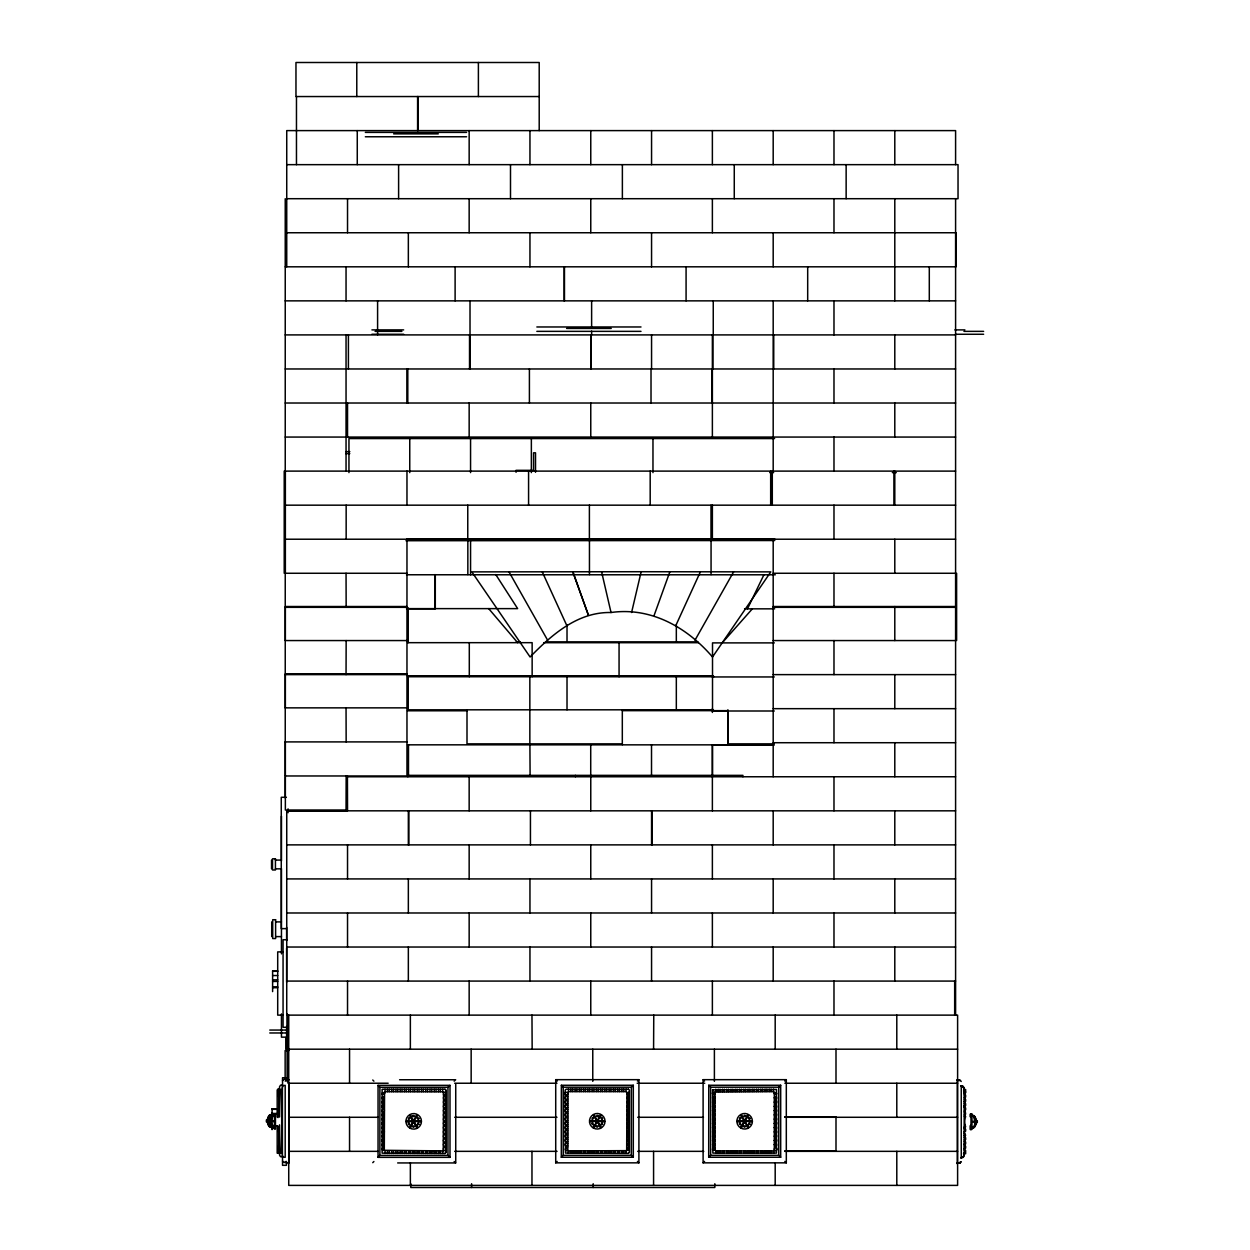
<?xml version="1.0" encoding="UTF-8"?>
<svg xmlns="http://www.w3.org/2000/svg" width="1250" height="1250" viewBox="0 0 1250 1250"><rect width="100%" height="100%" fill="white"/><g stroke="black" fill="none" stroke-linecap="round" stroke-linejoin="round"><path stroke-width="1.5" d="M567.609 1094.641L568.594 1091.594L625.984 1091.594L626.953 1092.562L626.672 1150.641L568.578 1150.938C561.641 1150.922 567.859 1144.906 567.609 1149.953L567.641 1092.312L565.172 1092.375L565.172 1094.766L567.609 1094.641L567.609 1147.703M567.609 1116.047C564.625 1118.328 563.922 1111.609 567.609 1113.703M567.609 1137.328C564.625 1139.609 563.922 1132.891 567.609 1134.984M567.609 1099.062C564.25 1101.312 564.203 1094.422 567.609 1096.672M567.609 1103.328C564.094 1105.531 564.359 1098.375 567.609 1101.047M567.609 1107.578C564.281 1109.812 564.172 1102.953 567.609 1105.141M567.609 1124.609C564.094 1126.812 564.359 1119.656 567.609 1122.328M567.609 1120.344C564.25 1122.594 564.203 1115.703 567.609 1117.953M567.609 1128.859C564.281 1131.094 564.172 1124.234 567.609 1126.422M567.609 1145.891C564.281 1148.125 564.172 1141.266 567.609 1143.453M567.609 1141.625C564.25 1143.875 564.203 1136.984 567.609 1139.234M445.953 1152.469L445.953 1090.203M445.969 1103.359C443.109 1105.75 442.172 1098.828 445.969 1101.016M445.969 1124.641C443.109 1127.031 442.172 1120.109 445.969 1122.297M445.969 1145.922C443.109 1148.312 442.172 1141.391 445.969 1143.578M282.266 1087.297L283.234 1085.609L285.188 1085.344L285.188 1157.344L283.234 1157.078L282.266 1155.391M628.422 1153.359L565.453 1153.078L565.172 1090.125L566.156 1089.156L628.422 1089.156M774.312 1150.219L774.312 1092.312M963.688 1155.703L963.328 1156.953M774.328 1150.094C774.172 1143.594 780.969 1151.359 773.375 1150.938L715.719 1150.906M631.578 612.516L641.172 571.719L770.781 571.875L712.516 657C687.188 627.453 650.984 606.797 611.031 612.516C577.812 611.797 551.859 634.609 530.094 657L471.828 571.875L641.172 571.719M445.953 1094.891L443.531 1094.891L443.547 1092.625L443.25 1150.734M445.953 1107.656C442.75 1109.984 442.453 1102.938 445.969 1105.266M445.953 1111.922C442.516 1114.141 442.703 1107 445.984 1109.656M445.953 1116.172C442.688 1118.422 442.547 1111.562 445.953 1113.75M445.953 1128.938C442.75 1131.266 442.453 1124.234 445.969 1126.547M445.953 1133.203C442.516 1135.422 442.703 1128.281 445.984 1130.938M445.953 1137.453C442.688 1139.703 442.547 1132.844 445.953 1135.031M445.953 1150.219C442.75 1152.562 442.453 1145.516 445.969 1147.828M654.156 615.312L669.859 571.812M975.359 1124.688L975.359 1124.531A8.625 8.188 80.8 0 1 974.5 1126.328M282.5 1080.781L283.875 1079.406L286.312 1079.344M285.25 1081.188L286.625 1079.812L289.078 1079.75M384.25 1092.453C378.438 1093.516 384.828 1096.297 385.234 1091.672L443.094 1091.797M715.141 1092.078C708.5 1092.062 716.156 1097.578 715.016 1092.562L715.016 1149.953L715.953 1150.938M960.703 1161.797L960.094 1162.938M961.188 1161.797L959.328 1163.172M676.016 625.094L700.359 571.875M747.469 608.844L763.906 574.797M268.953 1117.547L269.016 1119.172L269.016 1117.453M271.703 1117.953L271.766 1119.578L271.766 1117.859M974.734 1125.031L974.672 1123.406L974.672 1125.125M694.953 640.266L733.609 571.875M268.375 1116.516L269.578 1114.875M271.125 1116.922L272.344 1115.297M975.313 1126.078L974.094 1127.703M974.812 1126.078L974.141 1127.109M382.125 1089.516L382.125 1153.156L445.031 1153.453M384.547 1091.953L384.297 1150.297M444.984 1153.453L446.016 1152.469L446.016 1090.203L444.984 1089.234M628.406 1153.359L629.391 1152.391L629.391 1090.125L628.406 1089.156M715.125 1092.078L773.375 1091.594C773.641 1096.422 780.266 1093.469 774.328 1092.422M963.422 1156.672L961.734 1157.641M960.5 1162.266L956.781 1163.516M974.594 1126.391L973.75 1127.219A9.984 8.156 61.2 0 1 973.328 1127.562M722.172 642.891L752.344 608.844M372.75 1162.672L373.906 1161.5M555.719 1162.844L555.719 1079.672L638.906 1079.672L638.906 1162.844L555.719 1162.844L557.156 1161.406M561.297 1157.25L563.234 1155.312L563.234 1087.203L561.359 1085.328L561.312 1157.25L633.297 1157.25L633.297 1085.266L561.312 1085.266M703.109 1162.844L703.109 1079.672L786.312 1079.672L786.312 1162.844L703.109 1162.844L704.547 1161.406M708.688 1157.25L710.625 1155.312L710.625 1087.203L708.766 1085.328L708.703 1157.25L780.688 1157.25L780.688 1085.266L708.703 1085.266M379.891 1155.391L378.016 1157.344L450 1157.344L450 1085.344L378.016 1085.344L379.891 1087.297L379.891 1155.391L447.953 1155.391L449.969 1157.344M563.234 1087.203L631.344 1087.203L633.297 1085.266M710.625 1087.203L778.734 1087.203L780.688 1085.266M379.891 1087.297L447.953 1087.297L449.969 1085.344M637.453 1081.109L638.828 1079.734M784.844 1081.109L786.297 1079.672M454.156 1081.188L455.656 1079.75L399.594 1079.75M271.766 1124.828L271.766 1123.109L271.719 1128.719M964.281 1093.125L965.625 1092.766L965.625 1089.547L963.922 1089.547M964.406 1093.219L965.312 1092.797M964.281 1097.375L965.625 1097.016L965.625 1095.203L964.281 1094.844M965.312 1097.062L964.438 1101.719M964.281 1101.625L965.625 1101.281L965.625 1099.453L964.281 1099.094M964.281 1105.891L965.625 1105.531L965.625 1103.703L964.281 1103.359M965.016 1109.953L965.625 1114.047L964.828 1114.094M964.281 1111.859L965.141 1112.219L965.016 1116.312M964.281 1127.172L965.625 1126.812C964.438 1122.938 964.438 1120.359 965.625 1116.484L964.828 1116.438M964.281 1131.422L965.625 1131.078L965.625 1129.25L964.281 1128.891M965.312 1131.109L964.422 1132.281L965.625 1135.328L964.281 1135.688M964.281 1139.938L965.625 1139.578L965.625 1137.766L964.281 1137.406M965.312 1139.625L964.438 1144.281M964.281 1144.203L965.625 1143.844L965.625 1142.016L964.281 1141.656M964.281 1148.453L965.625 1148.094L965.625 1146.266L964.281 1145.922M963.109 1157.078L960.766 1157.641M443.094 1150.891L384.25 1150.297M965.312 1101.312L964.438 1105.969M965.312 1105.578L964.422 1106.75L965.312 1107.922M964.438 1110.234L965.625 1109.781L965.625 1107.969L964.281 1107.609M964.438 1114.484L965.312 1114.094M964.438 1127.25L965.141 1124.984M965.312 1126.859L964.422 1128.031L965.312 1129.203M964.438 1135.766L965.312 1135.375M965.312 1143.875L964.438 1148.531M965.312 1148.141L964.422 1149.312L965.312 1150.484M269.344 1121.672L268.953 1121.703A8.625 3.703 -20.4 0 1 267.734 1121.094L267.734 1120.781A8.625 3.703 20.4 0 1 268.953 1120.172L269.766 1120.344A10.062 1.688 30.9 0 1 270.219 1120.531M442.594 1151.016L442.734 1153.453M773.516 1150.922L773.562 1153.359M626 1150.938L626.156 1153.359M382.516 1089.266L445.031 1089.234M958.828 1163.234L959.812 1163.172M568.562 1091.594L568.391 1089.156M385.062 1091.688L385.016 1089.234M281.406 1091.672L281.859 1091.672M539.203 96.547L295.969 96.547L295.969 62.5L539.203 62.5L539.203 130.609M365.344 132.391L466.594 132.391M393.656 133.859L438.266 133.859M365.344 136.766L466.594 136.766M286.734 164.656L958.031 164.656L958.031 198.703L286.734 198.703M286.734 232.75L955.594 232.75M285.234 266.812L955.594 266.812M285.172 300.859L955.594 300.859M536.844 326.969L641 326.969M566.609 328.438L611.219 328.438M371.922 329.891L403.656 329.891M954.859 329.891L964.906 329.891M375.094 331.359L401.875 331.359M536.844 331.359L641 331.359M963.953 331.359L983.625 331.359M371.922 334.266L403.656 334.266M955.562 334.266L983.625 334.266M285.172 334.906L955.594 334.906M285.234 368.969L955.594 368.969M285.234 403.016L955.594 403.016M285.234 437.063L955.594 437.063M774.594 438.562L348.953 438.562L348.953 472.609M345.938 451.656L349.828 451.656M345.797 453.609L349.766 453.609M955.594 471.109L772.297 471.109L772.297 505.172M769.766 472.609L773.625 472.609M892.344 472.609L896.266 472.609M285.359 505.172L955.594 505.172M406.984 539.031L774.781 539.031M285.359 539.219L955.594 539.219M405.953 540.719L774.766 540.531M406.969 573.266L285.234 573.266L285.234 775.969M773.188 573.266L955.594 573.266M406.516 574.766L775.312 574.797M406.969 606.516L285.359 606.516L285.359 640.562M773.188 606.516L955.594 606.516M285.234 607.328L406.969 607.328M773.188 607.328L955.594 607.328M408.234 608.625L517.656 608.625L495.766 574.578M406.516 608.812L435.297 608.812L435.297 574.766M744.562 608.844L774.641 608.844M285.234 640.562L406.969 640.562M773.188 640.562L955.594 640.562M516.266 641.891L520.172 641.891M545.547 641.891L697.812 641.891M407.516 642.672L532.141 642.672L532.141 676.734M543.672 642.703L698.297 642.703M774.344 642.891L712.516 642.891L712.516 711L774.281 711M406.969 673.812L285.359 673.812L285.359 707.859M285.234 674.625L406.969 674.625M773.188 674.625L955.594 674.625M713.422 675.75L408.234 675.75L408.234 709.812M407.516 676.734L713.766 676.766M712.516 676.953L774.281 676.953M285.234 707.859L406.969 707.859M773.188 708.672L955.594 708.672M407.828 709.812L713.422 709.812M622.312 710.656L728.109 710.656L728.109 744.719M407.516 710.781L467.359 710.781M285.234 741.906L406.969 741.906M773.188 742.719L955.594 742.719M622.312 743.859L467 743.859L467 709.812M774.094 743.859L727.922 743.859L727.922 709.812M407.516 744.828L772.922 744.859M774.281 745.047L712.516 745.047L712.516 775.312M285.359 775.969L406.969 775.969L406.969 539.219M347.531 776.766L955.594 776.766M286.375 797.281L281.266 797.281L281.266 928.625L286.375 928.625M346.156 810.016L285.359 810.016L285.359 741.906M955.594 810.828L286.734 810.828L286.734 1015.125L957.609 1015.125L957.609 1185.391L288.734 1185.391L288.734 1015.125M287.141 811.156L346.047 811.156L346.156 775.969M286.734 844.875L955.594 844.875M275.438 860.078L281.266 860.078M275.438 868.844L281.266 868.844M286.734 878.922L955.594 878.922M286.734 912.984L955.594 912.984M275.609 921.891L281.453 921.891M275.609 936.609L281.453 936.609M286.953 939.734L283.062 939.734L283.062 1027.297L286.953 1027.297L286.953 1013.672M286.734 947.031L955.594 947.031M283.062 951.891L277.703 951.891L277.703 1015.125L283.062 1015.125M272.609 970.938L277.703 970.938M272.609 971.312L277.703 971.312M272.609 975.531L277.703 975.531M272.609 979.844L277.703 979.844M286.734 981.078L955.594 981.078M272.609 981.438L277.703 981.438M272.609 986.844L277.703 986.844M272.609 987.719L277.703 987.719M269.766 1030.062L288 1030.062M269.766 1032.969L288 1032.969M286.562 1037.156L281.453 1037.156L281.453 1013.891M288.734 1049.188L957.609 1049.188M288.953 1050.562L285.141 1050.562L285.141 1078.938M286.438 1077.75L282.531 1077.75L282.531 1085.531M956.875 1080.062L960.281 1080.312L961.188 1081.5M956.781 1080.328L959.688 1080.594M288.734 1083.234L388.156 1083.234M454.672 1083.234L556.984 1083.234M637.172 1083.234L704.734 1083.234M784.844 1083.234L957.609 1083.234M960.766 1085.656L963.109 1086.219L963.578 1087.875M960.672 1085.922L963.516 1087.359M279.266 1088.828L278.047 1088.828C279.156 1099.562 279.297 1107.406 278.047 1117.594M282.016 1089.234L280.797 1089.234C281.984 1111.938 281.984 1130.75 280.797 1153.453L282.016 1153.453M963.828 1089.812L965.047 1089.812M964.281 1091.969L965.625 1091.969L964.828 1091.984M443.25 1091.953L445.953 1092.453M445.969 1096.766C442.656 1094.438 442.562 1101.359 445.953 1099.156M272.078 1108.938L277.188 1108.938M272.078 1109.328L277.188 1109.328M567.609 1109.438C564.281 1107.125 564.172 1114.047 567.609 1111.828M272.078 1113.547L277.188 1113.547M784.688 1116.859L836 1116.859L836 1151.344M288.734 1117.281L378.016 1117.281M454.672 1117.281L556.984 1117.281M637.688 1117.281L703.469 1117.281M784.844 1117.281L957.609 1117.281M445.969 1118.047C442.656 1115.719 442.562 1122.641 445.953 1120.438M273.781 1125.734L277.188 1125.734L277.188 1153.141L280.75 1153.141M567.609 1130.719C564.281 1128.406 564.172 1135.328 567.609 1133.109M445.969 1139.328C442.656 1137 442.562 1143.922 445.953 1141.719M715.031 1150.141C708.594 1150.5 716.344 1144.703 715.141 1150.453M279.266 1150.609L278.656 1150.609M281.859 1151.016L281.406 1151.016M784.688 1150.922L836 1150.922M288.734 1151.344L377.922 1151.344M454.672 1151.344L557.062 1151.344M637.688 1151.344L703.766 1151.344M784.844 1151.344L957.609 1151.344M963.922 1153.75L965.625 1153.75L965.625 1150.531L964.281 1150.172M963.828 1154.031L965.141 1153.031M563.234 1155.312L631.344 1155.312L633.297 1157.25M710.625 1155.312L778.734 1155.312L780.688 1157.25M960.672 1157.922L963.203 1157.375L964.172 1155.703L964.172 1087.594L961.734 1085.656M286.312 1162.531L283.875 1162.453L282.5 1161.078M397.656 1162.938L455.734 1162.938L455.734 1083.625M956.875 1163.234L959.312 1163.234M964.531 1091.969L965.312 1095.156M385.062 1151L385.016 1153.453M568.562 1150.938L568.391 1153.359M958.828 1080.062L959.812 1080.125M278.047 1126.109C279.328 1134.766 279.141 1143.078 278.047 1153.047M773.391 1091.594L773.562 1089.156M626 1091.594L626.156 1089.156M442.594 1091.672L442.734 1089.234M965.312 1116.438L964.281 1116.125M965.312 1137.719L964.281 1133.141M455.578 1162.875L454.156 1161.5M974.734 1117.531L974.344 1117.094A9.984 6.484 41.7 0 0 972.531 1115.219A9.984 8.156 -61.2 0 1 974.344 1116.344L974.734 1116.766A8.625 8.188 -80.8 0 1 975.953 1118.875L975.953 1118.875A8.625 4.469 21.6 0 0 974.734 1117.531L974.5 1117.188M975.203 1118.312A8.625 8.188 -80.8 0 0 974.234 1116.75L973.844 1116.344A9.984 8.156 -61.2 0 0 972.047 1115.219A9.984 6.484 41.7 0 1 972.5 1115.641A9.984 8.156 -61.2 0 0 971.938 1115.5M973.953 1116.812L973.75 1116.625A9.984 8.156 -61.2 0 0 973.328 1116.281M786.297 1162.844L784.844 1161.406M638.906 1162.844L637.453 1161.406M704.547 1081.109L703.172 1079.734M557.156 1081.109L555.719 1079.672M373.906 1081.188L372.75 1080.016M973.609 1115.594L974.812 1117.219M974.188 1116.406L973.516 1115.875M272.094 1125.906A9.984 6.484 41.7 0 0 273.906 1127.766A9.984 8.156 -61.2 0 1 272.094 1126.641L271.703 1126.234A8.625 8.188 -80.8 0 1 270.484 1124.109L270.484 1124.109A8.625 4.469 21.6 0 0 271.703 1125.469L272.516 1126.391M269.344 1125.484A9.984 6.484 41.7 0 0 271.156 1127.359A9.984 8.156 -61.2 0 1 269.344 1126.234L268.953 1125.828A8.625 8.188 -80.8 0 1 267.734 1123.703L267.734 1123.547A8.625 4.469 21.6 0 0 268.953 1125.047L269.766 1125.984M488.688 608.625L517.656 642.672M974.094 1115.594L975.313 1117.219M272.344 1127.391L271.125 1125.766M269.578 1126.984L268.375 1125.359M509 571.875L547.656 640.266M542.25 571.875L566.594 625.094M285.25 1161.5L286.625 1162.875L289.078 1162.938L289.078 1083.625M572.781 571.875L588.453 615.312L572.891 571.766M601.578 571.719L611.031 612.516M977.312 1120.688L977.312 1122.609M976.328 1119.703L976.328 1123.594M975.844 1119.703L975.844 1120.672M975.844 1123.016L975.75 1123.859M971.953 1113.859L971.953 1129.422M971.469 1113.859L971.469 1116.141M971.469 1127.156L971.359 1129.703M970.984 1113.859L970.984 1129.422M970.5 1113.859L970.5 1117.031M970.5 1125.422L970.5 1129.422M970.391 1114.141L970.391 1116.766M970.391 1125.688L970.391 1129.703M965.141 1089.547L965.047 1090.531M963.688 1087.594L963.688 1091.484M963.688 1153.031L963.578 1154.031M961.25 1085.656L961.25 1157.641M957.359 1080.062L957.359 1163.234M956.609 573.266L956.609 640.562M955.969 232.75L955.969 266.812M955.594 164.656L955.594 130.609L286.734 130.609L286.734 266.812M955.594 198.703L955.594 1015.125M954.672 981.062L954.672 1015.125M929.297 266.812L929.297 300.859M896.797 1015.125L896.797 1049.188M896.797 1083.234L896.797 1117.281M896.797 1151.344L896.797 1185.391M894.797 130.609L894.797 164.656M894.797 198.703L894.797 300.859M894.797 334.906L894.797 368.969M894.797 403.016L894.797 437.063M894.797 471.109L894.797 505.172M894.797 539.219L894.797 573.266M894.797 606.516L894.797 640.562M894.797 674.625L894.797 708.672M894.797 742.719L894.797 776.766M894.797 810.828L894.797 844.875M894.797 878.922L894.797 912.984M894.797 947.031L894.797 981.078M893.906 471.109L893.906 505.172M846.141 164.656L846.141 198.703M836 1049.188L836 1083.234M833.984 130.609L833.984 164.656M833.984 198.703L833.984 232.75M833.984 300.859L833.984 334.906M833.984 368.969L833.984 403.016M833.984 437.063L833.984 471.109M833.984 505.172L833.984 539.219M833.984 573.266L833.984 607.328M833.984 640.562L833.984 674.625M833.984 708.672L833.984 742.719M833.984 776.766L833.984 810.828M833.984 844.875L833.984 878.922M833.984 912.984L833.984 947.031M833.984 981.078L833.984 1015.125M807.687 266.812L807.687 300.859M778.734 1087.203L778.734 1155.312M775.188 1015.125L775.188 1049.188M775.188 1162.688L775.188 1185.391M773.734 334.906L773.734 368.969M773.188 130.609L773.188 164.656M773.188 232.75L773.188 266.812M773.188 300.859L773.188 471.109M773.188 539.219L773.188 776.766M773.188 810.828L773.188 844.875M773.188 878.922L773.188 912.984M773.188 947.031L773.188 981.078M771.797 505.172L771.797 471.109L284.219 471.109L284.219 573.266M771.125 1089.156L771.125 1091.594M771.125 1150.938L771.125 1153.359M770.672 471.109L770.672 505.172M769.297 1089.156L769.297 1091.594M769.297 1150.938L769.297 1153.359M766.859 1089.156L766.859 1091.594M766.859 1150.938L766.859 1153.359M765.047 1089.156L765.047 1091.594M765.047 1150.938L765.047 1153.359M762.609 1089.156L762.609 1091.594M762.609 1150.938L762.609 1153.359M760.781 1089.156L760.781 1091.594M760.781 1150.938L760.781 1153.359M758.359 1089.156L758.359 1091.594M758.359 1150.938L758.359 1153.359M756.531 1089.156L756.531 1091.594M756.531 1150.938L756.531 1153.359M754.094 1089.156L754.094 1091.594M754.094 1150.938L754.094 1153.359M752.281 1089.156L752.281 1091.594M752.281 1150.938L752.281 1153.359M749.844 1089.156L749.844 1091.594M749.844 1150.938L749.844 1153.359M748.016 1089.156L748.016 1091.594M748.016 1150.938L748.016 1153.359M745.578 1089.156L745.578 1091.594M745.578 1150.938L745.578 1153.359M743.766 1089.156L743.766 1091.594M743.766 1150.938L743.766 1153.359M742.922 776.766L742.922 775.359L407.859 775.359L407.859 776.766M741.328 1089.156L741.328 1091.594M741.328 1150.938L741.328 1153.359M739.5 1089.156L739.5 1091.594M739.5 1150.938L739.5 1153.359M737.078 1089.156L737.078 1091.594M737.078 1150.938L737.078 1153.359M735.25 1089.156L735.25 1091.594M735.25 1150.938L735.25 1153.359M734.266 164.656L734.266 198.703M732.812 1089.156L732.812 1091.594M732.812 1150.938L732.812 1153.359M730.984 1089.156L730.984 1091.594M730.984 1150.938L730.984 1153.359M728.562 1089.156L728.562 1091.594M728.562 1150.938L728.562 1153.359M726.734 1089.156L726.734 1091.594M726.734 1150.938L726.734 1153.359M724.297 1089.156L724.297 1091.594M724.297 1150.938L724.297 1153.359M722.484 1089.156L722.484 1091.594M722.484 1150.938L722.484 1153.359M720.047 1089.156L720.047 1091.594M720.047 1150.938L720.047 1153.359M718.219 1089.156L718.219 1091.594M718.219 1150.938L718.219 1153.359M715.797 1089.156L715.797 1091.609M715.797 1150.906L715.797 1153.359M714.812 1183.719L714.812 1187.5L410.797 1187.5L410.797 1183.719M714.391 1049.188L714.391 1081.344M713.25 300.859L713.25 334.906M712.922 334.906L712.922 368.969M712.375 130.609L712.375 164.656M712.375 198.703L712.375 232.75M712.375 334.906L712.375 437.063M712.375 505.172L712.375 539.219M712.375 708.672L712.375 712.453M712.328 744.719L712.328 774.984M712.375 776.766L712.375 810.828M712.375 844.875L712.375 878.922M712.375 912.984L712.375 947.031M712.375 981.078L712.375 1015.125M711.812 368.969L711.812 403.016M711 505.172L711 539.219M711.062 540.531L711.062 574.578M686.078 266.812L686.078 300.859M676.328 624.875L676.328 641.891M676.328 675.75L676.328 709.812M653.766 1015.125L653.578 1049.188M653.578 1151.344L653.578 1185.391M652.969 438.562L652.969 472.609M652.047 810.828L652.047 844.875M651.562 130.609L651.562 164.656M651.562 232.75L651.562 266.812M651.562 334.906L651.562 368.969M651.516 744.719L651.516 774.984M651.562 810.828L651.562 844.875M651.562 878.922L651.562 912.984M651.562 947.031L651.562 981.078M651.016 368.969L651.016 403.016M650.188 471.109L650.188 505.172M631.344 1087.203L631.344 1155.312M623.734 1089.156L623.734 1091.594M623.734 1150.938L623.734 1153.359M622.375 164.656L622.375 198.703M622.312 709.812L622.312 744.719M621.906 1089.156L621.906 1091.594M621.906 1150.938L621.906 1153.359M619.469 1089.156L619.469 1091.594M619.469 1150.938L619.469 1153.359M619.062 642.703L619.062 676.766M617.656 1089.156L617.656 1091.594M617.656 1150.938L617.656 1153.359M615.219 1089.156L615.219 1091.594M615.219 1150.938L615.219 1153.359M613.391 1089.156L613.391 1091.594M613.391 1150.938L613.391 1153.359M610.953 1089.156L610.953 1091.594M610.953 1150.938L610.953 1153.359M609.141 1089.156L609.141 1091.594M609.141 1150.938L609.141 1153.359M606.703 1089.156L606.703 1091.594M606.703 1150.938L606.703 1153.359M604.875 1089.156L604.875 1091.594M604.875 1150.938L604.875 1153.359M602.453 1089.156L602.453 1091.594M602.453 1150.938L602.453 1153.359M600.625 1089.156L600.625 1091.594M600.625 1150.938L600.625 1153.359M598.188 1089.156L598.188 1091.594M598.188 1150.938L598.188 1153.359M596.375 1089.156L596.375 1091.594M596.375 1150.938L596.375 1153.359M593.938 1089.156L593.938 1091.594M593.938 1150.938L593.938 1153.359M593.203 1183.719L593.203 1187.5M592.766 1049.188L592.766 1081.344M592.109 1089.156L592.109 1091.594M592.109 1150.938L592.109 1153.359M591.625 300.859L591.625 327.344M591.625 331.125L591.625 334.906M591.141 334.906L591.141 368.969M590.766 130.609L590.766 164.656M590.766 198.703L590.766 232.75M590.766 334.906L590.766 368.969M590.766 403.016L590.766 437.063M590.719 744.719L590.719 774.984M590.766 776.766L590.766 810.828M590.766 844.875L590.766 878.922M590.766 912.984L590.766 947.031M590.766 981.078L590.766 1015.125M589.672 1089.156L589.672 1091.594M589.672 1150.938L589.672 1153.359M589.391 505.172L589.391 539.219M589.453 540.531L589.453 574.578M587.859 1089.156L587.859 1091.594M587.859 1150.938L587.859 1153.359M585.422 1089.156L585.422 1091.594M585.422 1150.938L585.422 1153.359M583.594 1089.156L583.594 1091.594M583.594 1150.938L583.594 1153.359M581.172 1089.156L581.172 1091.594M581.172 1150.938L581.172 1153.359M579.344 1089.156L579.344 1091.594M579.344 1150.938L579.344 1153.359M576.906 1089.156L576.906 1091.594M576.906 1150.938L576.906 1153.359M575.391 775.359L575.391 776.766M575.078 1089.156L575.078 1091.594M575.078 1150.938L575.078 1153.359M572.656 1089.156L572.656 1091.594M572.656 1150.938L572.656 1153.359M570.828 1089.156L570.828 1091.594M570.828 1150.938L570.828 1153.359M567.016 624.875L567.016 641.891M567.016 675.75L567.016 709.812M564.469 266.812L564.469 300.859M564.172 266.812L564.172 300.859M535.516 472.281L535.516 452.812L533.562 452.812L533.562 470.328L516.062 470.328L516.062 472.281M531.969 1015.125L532.156 1049.188M531.969 1151.344L531.969 1185.391M531.359 438.562L531.359 472.609M530.438 810.828L530.438 844.875M529.953 130.609L529.953 164.656M529.953 232.75L529.953 266.812M529.906 744.719L530.094 775.094M529.953 878.922L529.953 912.984M529.953 947.031L529.953 981.078M529.844 675.75L529.844 743.859M529.406 368.969L529.406 403.016M528.578 471.109L528.578 505.172M510.5 164.656L510.5 198.703M478.391 62.5L478.391 96.547M471.594 1183.719L471.594 1187.5M471.156 1049.188L471.156 1083.234M470.563 438.562L470.563 472.609M470.563 540.719L470.563 574.766M470.016 300.859L470.016 368.969M469.531 334.906L469.531 368.969M469.297 642.672L469.297 676.734M469.156 130.609L469.156 164.656M469.156 198.703L469.156 232.75M469.156 403.016L469.156 437.063M469.156 776.766L469.156 810.828M469.156 844.875L469.156 878.922M469.156 912.984L469.156 947.031M469.156 981.078L469.156 1015.125M467.766 505.172L467.766 539.219M467.844 540.531L467.844 574.578M455.109 266.812L455.109 300.859M447.953 1087.297L447.953 1155.391M440.312 1089.234L440.312 1091.672M440.312 1151.016L440.312 1153.453M438.484 1089.234L438.484 1091.672M438.484 1151.016L438.484 1153.453M436.062 1089.234L436.062 1091.672M436.062 1151.016L436.062 1153.453M434.953 574.578L434.953 608.625M434.234 1089.234L434.234 1091.672M434.234 1151.016L434.234 1153.453M431.797 1089.234L431.797 1091.672M431.797 1151.016L431.797 1153.453M429.984 1089.234L429.984 1091.672M429.984 1151.016L429.984 1153.453M427.547 1089.234L427.547 1091.672M427.547 1151.016L427.547 1153.453M425.719 1089.234L425.719 1091.672M425.719 1151.016L425.719 1153.453M423.297 1089.234L423.297 1091.672M423.297 1151.016L423.297 1153.453M421.469 1089.234L421.469 1091.672M421.469 1151.016L421.469 1153.453M419.047 1089.234L419.047 1091.672M419.047 1151.016L419.047 1153.453M418.078 96.547L418.078 130.609M417.594 96.547L417.594 130.609M417.219 1089.234L417.219 1091.672M417.219 1151.016L417.219 1153.453M414.781 1089.234L414.781 1091.672M414.781 1151.016L414.781 1153.453M412.969 1089.234L412.969 1091.672M412.969 1151.016L412.969 1153.453M410.359 1015.125L410.359 1049.188M410.531 1089.234L410.531 1091.672M410.531 1151.016L410.531 1153.453M410.359 1162.688L410.359 1185.391M409.75 438.562L409.75 472.609M408.828 810.828L408.828 844.875M408.703 1089.234L408.703 1091.672M408.703 1151.016L408.703 1153.453M408.344 232.75L408.344 266.812M408.484 744.828L408.484 775.094M408.344 810.828L408.344 844.875M408.344 878.922L408.344 912.984M408.344 947.031L408.344 981.078M408.234 607.844L408.234 642.672M407.797 368.969L407.797 403.016M406.969 471.109L406.969 505.172M406.859 368.969L406.859 403.016M406.281 1089.234L406.281 1091.672M406.281 1151.016L406.281 1153.453M404.453 1089.234L404.453 1091.672M404.453 1151.016L404.453 1153.453M402.031 1089.234L402.031 1091.672M402.031 1151.016L402.031 1153.453M400.203 1089.234L400.203 1091.672M400.203 1151.016L400.203 1153.453M398.609 164.656L398.609 198.703M397.766 1089.234L397.766 1091.672M397.766 1151.016L397.766 1153.453M395.953 1089.234L395.953 1091.672M395.953 1151.016L395.953 1153.453M393.516 1089.234L393.516 1091.672M393.516 1151.016L393.516 1153.453M391.688 1089.234L391.688 1091.672M391.688 1151.016L391.688 1153.453M389.266 1089.234L389.266 1091.672M389.266 1151.016L389.266 1153.453M387.438 1089.234L387.438 1091.672M387.438 1151.016L387.438 1153.453M378.047 1085.344L378.047 1157.344M377.594 300.859L377.594 334.906M357.266 130.609L357.266 164.656M356.781 62.5L356.781 96.547M349.547 1049.188L349.547 1083.234M349.547 1117.281L349.547 1151.344M348.406 334.906L348.406 368.969M347.531 198.703L347.531 232.75M347.531 403.016L347.531 437.063M347.422 775.969L347.531 810.828M347.531 844.875L347.531 878.922M347.531 912.984L347.531 947.031M347.531 981.078L347.531 1015.125M346.047 266.812L346.047 300.859M346.047 334.906L346.047 471.109M346.156 505.172L346.156 539.219M346.047 573.266L346.156 607.328M346.156 640.562L346.047 674.625M346.047 707.859L346.156 741.906M296.469 96.547L296.469 164.656M288.078 808.859L288.078 812.734M288 1015.125L288 1083.234M287.109 1049.188L287.109 1081.562M286.625 927.297L286.625 940.594M286.625 948.172L286.625 982.219M286.625 1026.484L286.625 1050.562M286.438 1161.406L286.438 1165.312L282.531 1165.312L282.531 1157.516M285.906 1037.812L285.906 1049.172M285.359 471.109L285.359 573.266M285.234 198.703L285.234 471.109M285.234 777.109L285.234 797.906M281.453 816.25L281.453 860.969M281.453 868.562L281.453 953.875M279.516 1117.047L279.516 1086.875L280.484 1085.203L282.422 1084.938L282.422 1156.938L280.484 1156.672L279.516 1154.984L279.516 1124.828M277.188 1089.906L277.188 1117.078M275.453 1113.562L275.453 1129.125M274.484 1113.562L274.484 1129.125M272.609 970.688L272.609 991.609M272.703 1113.156L272.703 1117.047M272.703 1124.828L272.703 1128.719M272.078 1108.703L272.078 1115.469M272.078 1127.938L272.078 1129.625M271.531 860.078L271.531 868.844M271.719 921.891L271.719 936.609M271.719 1113.156L271.719 1118.922M270.109 1119.391L270.109 1123.281M269.125 1120.375L269.125 1122.312M267.344 1118.984L267.344 1122.875M266.375 1119.969L266.375 1121.906M972.531 1128.062A9.984 8.156 61.2 0 0 974.344 1126.953L974.734 1126.531A8.625 8.188 80.8 0 0 975.953 1124.422L975.953 1124.266A8.625 4.469 -21.6 0 1 974.734 1125.766L973.922 1126.703A9.984 6.484 -41.7 0 1 972.531 1128.062A9.984 8.156 61.2 0 1 971.938 1128.344A10.062 6.531 -41.7 0 0 972.391 1127.922M975.453 1124.422A8.625 8.188 80.8 0 1 974.234 1126.531M972.984 1116.109A9.984 6.484 41.7 0 1 973.844 1117.094M974.234 1117.531A8.625 4.469 21.6 0 1 974.922 1118.266M973.844 1126.953A9.984 8.156 61.2 0 1 972.984 1127.594M975.453 1124.266A8.625 4.469 -21.6 0 1 974.234 1125.766M973.422 1126.703A9.984 6.484 -41.7 0 1 972.984 1127.188M974.5 1117.516A8.625 8.188 -80.8 0 1 974.828 1118.031M626.953 1148.922C629.688 1154.047 630.219 1143.875 626.953 1148.922M626.953 1144.672C630.422 1149.781 629.469 1139.578 626.953 1144.672M626.953 1140.406C630.094 1145.547 629.875 1135.328 626.953 1140.406M626.953 1136.156C629.594 1141.281 630.312 1131.188 626.953 1136.156M626.953 1131.906C630.062 1137.078 629.922 1126.812 626.953 1131.906M626.953 1127.641C630.422 1132.766 629.469 1122.547 626.953 1127.641M626.953 1123.391C629.781 1128.578 630.344 1118.109 626.953 1123.391M626.953 1119.125C630.094 1124.266 629.875 1114.047 626.953 1119.125M626.953 1114.875C629.594 1120 630.312 1109.906 626.953 1114.875M626.953 1110.625C630.062 1115.797 629.922 1105.531 626.953 1110.625M626.953 1106.359C630.422 1111.484 629.469 1101.266 626.953 1106.359M626.953 1102.109C629.781 1107.297 630.344 1096.828 626.953 1102.109M626.953 1097.844C630.094 1102.984 629.875 1092.766 626.953 1097.844M626.953 1093.594C629.609 1098.719 630.281 1088.594 626.953 1093.594M712.578 1144.672C716.047 1149.781 715.078 1139.578 712.578 1144.672M712.578 1140.406C715.719 1145.547 715.5 1135.328 712.578 1140.406M712.578 1136.156C715.203 1141.281 715.922 1131.188 712.578 1136.156M712.578 1131.906C715.672 1137.078 715.531 1126.812 712.578 1131.906M712.578 1127.641C716.047 1132.766 715.078 1122.547 712.578 1127.641M712.578 1123.391C715.406 1128.578 715.969 1118.109 712.578 1123.391M712.578 1119.125C715.719 1124.266 715.5 1114.047 712.578 1119.125M712.578 1114.875C715.203 1120 715.922 1109.906 712.578 1114.875M712.578 1110.625C715.672 1115.797 715.531 1105.531 712.578 1110.625M712.578 1106.359C716.047 1111.484 715.078 1101.266 712.578 1106.359M712.578 1102.109C715.406 1107.297 715.969 1096.828 712.578 1102.109M712.578 1097.844C715.719 1102.984 715.5 1092.766 712.578 1097.844M774.359 1144.672C777.812 1149.781 776.859 1139.578 774.359 1144.672M774.359 1140.406C777.484 1145.547 777.281 1135.328 774.359 1140.406M774.359 1136.156C776.984 1141.281 777.703 1131.188 774.359 1136.156M774.359 1131.906C777.453 1137.078 777.312 1126.812 774.359 1131.906M774.359 1127.641C777.812 1132.766 776.859 1122.547 774.359 1127.641M774.359 1123.391C777.172 1128.578 777.734 1118.109 774.359 1123.391M774.359 1119.125C777.484 1124.266 777.281 1114.047 774.359 1119.125M774.359 1114.875C776.984 1120 777.703 1109.906 774.359 1114.875M774.359 1110.625C777.453 1115.797 777.312 1105.531 774.359 1110.625M774.359 1106.359C777.812 1111.484 776.859 1101.266 774.359 1106.359M774.359 1102.109C777.172 1107.297 777.734 1096.828 774.359 1102.109M774.359 1097.844C777.484 1102.984 777.281 1092.766 774.359 1097.844M381.828 1140.5C384.906 1145.672 384.766 1135.406 381.828 1140.5M381.828 1136.234C384.875 1141.328 384.625 1131.172 381.828 1136.234M381.828 1131.984C384.641 1138.156 385.656 1125.844 381.828 1131.984M381.828 1127.734C384.547 1132.828 385.047 1122.672 381.828 1127.734M381.828 1123.469C384.438 1128.578 385.156 1118.484 381.828 1123.469M381.828 1119.219C384.906 1124.391 384.766 1114.125 381.828 1119.219M381.828 1114.953C384.875 1120.047 384.625 1109.891 381.828 1114.953M381.828 1110.703C384.641 1116.875 385.656 1104.562 381.828 1110.703M381.828 1106.453C384.547 1111.547 385.047 1101.391 381.828 1106.453M381.828 1102.188C384.438 1107.297 385.156 1097.203 381.828 1102.188M381.828 1097.938C384.906 1103.109 384.766 1092.844 381.828 1097.938M381.828 1149.016C384.547 1154.125 385.062 1143.953 381.828 1149.016M381.828 1144.75C384.438 1149.859 385.156 1139.766 381.828 1144.75M408.406 1123.859C409.797 1126.859 409.812 1121.484 408.406 1123.859M412.531 1121.094C413.719 1124.781 415.406 1118.484 412.531 1121.094M592.062 1123.766C593.578 1126.797 593.359 1121.312 592.062 1123.766M596.281 1121.016C597.469 1124.703 599.156 1118.406 596.281 1121.016M712.609 1089.875L712.859 1153.078L776.5 1153.078L776.5 1089.438L712.594 1089.875M739.453 1123.766C740.844 1126.781 740.922 1121.391 739.453 1123.766M743.672 1121.016C744.859 1124.703 746.547 1118.406 743.672 1121.016M602.469 1118.234C602.484 1121.625 599.547 1116.516 602.469 1118.234M749.875 1118.234C749.906 1121.656 746.906 1116.516 749.875 1118.234M418.813 1118.312C418.813 1121.734 415.828 1116.594 418.813 1118.312M412.172 1123.656L412.094 1124.109A8.625 2.438 -87 0 1 411.625 1126.234L411.375 1126.641A9.984 4.766 -71.5 0 1 409.922 1127.766A10.062 5.312 -48 0 1 410 1126.391L410.297 1125.469A8.625 2.875 -32.5 0 1 411.828 1123.953L412.172 1123.656M595.891 1123.578L595.812 1124.031A8.625 2.672 -86.9 0 1 595.297 1126.141L595.031 1126.562A9.984 5.016 -71.2 0 1 593.531 1127.688A10.062 5.125 -48.7 0 1 593.641 1126.312L593.969 1125.375A8.625 2.75 -33 0 1 595.531 1123.875L595.891 1123.578M743.281 1123.578L743.203 1124.031A8.625 2.672 -86.9 0 1 742.688 1126.141L742.422 1126.562A9.984 5.016 -71.2 0 1 740.938 1127.688A10.062 5.125 -48.7 0 1 741.031 1126.312L741.359 1125.375A8.625 2.75 -33 0 1 742.922 1123.875L743.281 1123.578M598.641 1118.484L598.922 1118.641A8.625 2.703 -33.2 0 0 600.5 1117.141L600.719 1116.703A9.984 5.016 -49 0 0 600.953 1114.844A9.984 5.094 -71.1 0 0 599.438 1115.953L599.172 1116.375A8.625 2.766 -86.9 0 0 598.641 1118.484M746.031 1118.484L746.312 1118.641A8.625 2.703 -33.2 0 0 747.891 1117.141L748.109 1116.703A9.984 5.016 -49 0 0 748.344 1114.844A9.984 5.094 -71.1 0 0 746.828 1115.953L746.562 1116.375A8.625 2.766 -86.9 0 0 746.031 1118.484M414.938 1118.562L415.203 1118.734A8.625 2.562 -33.6 0 0 416.812 1117.219L417.062 1116.781A9.984 4.828 -49.6 0 0 417.344 1114.922A9.984 5.328 -70.8 0 0 415.766 1116.047L415.484 1116.453A8.625 3 -86.9 0 0 414.938 1118.562M267.734 1118.156L267.734 1118.312A8.625 4.469 -21.6 0 1 268.953 1116.812L269.344 1116.375A9.984 6.484 -41.7 0 1 271.156 1114.516A9.984 8.156 61.2 0 0 269.344 1115.641L268.953 1116.047A8.625 8.188 80.8 0 0 267.734 1118.156M270.484 1118.562L270.484 1118.734A8.625 4.469 -21.6 0 1 271.703 1117.219L272.094 1116.781A9.984 6.484 -41.7 0 1 273.906 1114.922A9.984 8.156 61.2 0 0 272.094 1116.047L271.703 1116.453A8.625 8.188 80.8 0 0 270.484 1118.562M270.484 1121.188L270.484 1121.5A8.625 3.703 -20.4 0 0 271.703 1122.109L272.094 1122.078A9.984 1.672 -30.9 0 0 273.906 1121.344A10.062 1.688 30.9 0 0 272.516 1120.766L271.703 1120.578A8.625 3.703 20.4 0 0 270.484 1121.188M976.109 1121.641L975.953 1121.812A8.625 3.703 20.4 0 1 974.734 1122.406L974.344 1122.391A9.984 1.672 30.9 0 1 972.531 1121.641A10.062 1.688 -30.9 0 1 973.922 1121.062L974.734 1120.875A8.625 3.703 -20.4 0 1 975.953 1121.484L976.109 1121.641M412.641 1126.531C414.391 1128.969 414.922 1124.375 412.641 1126.531M596.312 1126.438C598 1128.891 598.625 1124.281 596.312 1126.438M743.703 1126.438C745.406 1128.891 746.016 1124.281 743.703 1126.438M598.219 1116.016C596.141 1118.359 596.141 1113.719 598.219 1116.016M745.609 1116.016C743.5 1118.328 743.484 1113.703 745.609 1116.016M413.156 1115.609C411.625 1117.969 416.531 1115.422 413.156 1115.609M269.578 1123.953L268.375 1123.141L269.578 1123.953M974.344 1118.422L974.672 1119.875L974.344 1118.422M408.812 1118.125C406.953 1120.953 411.547 1118.016 408.812 1118.125M592.469 1118.031C590.625 1120.859 595.25 1117.938 592.469 1118.031M739.859 1118.031C738.016 1120.859 742.641 1117.938 739.859 1118.031M602.469 1124.281C599.547 1126 602.484 1120.891 602.469 1124.281M749.875 1124.281C746.938 1126 749.875 1120.891 749.875 1124.281M418.813 1124.375C415.844 1126.125 418.781 1120.953 418.813 1124.375M410.828 1121.344L410.406 1121.5A8.625 2.594 -27.5 0 1 408.359 1122.109L407.875 1122.078A9.984 5 -12.3 0 1 406.219 1121.344A10.062 5.031 12.3 0 1 407.422 1120.766L408.359 1120.578A8.625 2.594 27.5 0 1 410.406 1121.188L410.828 1121.344M594.547 1121.266L594.109 1121.422A8.625 2.703 -27 0 1 592.031 1122.031L591.547 1122A9.984 5.047 -11.3 0 1 589.828 1121.266A10.062 5.078 11.3 0 1 591.062 1120.672L592.031 1120.5A8.625 2.703 27 0 1 594.109 1121.094L594.547 1121.266M741.938 1121.266L741.516 1121.422A8.625 2.703 -27 0 1 739.422 1122.031L738.938 1122A9.984 5.047 -11.3 0 1 737.219 1121.266A10.062 5.078 11.3 0 1 738.453 1120.672L739.422 1120.5A8.625 2.703 27 0 1 741.516 1121.094L741.938 1121.266M600.344 1121.094L600.344 1121.422A8.625 2.734 26.8 0 0 602.438 1122.031L602.922 1122A9.984 5.062 11 0 0 604.656 1121.266A10.062 5.094 -11 0 0 603.406 1120.672L602.438 1120.5A8.625 2.734 -26.8 0 0 600.344 1121.094M747.734 1121.094L747.734 1121.422A8.625 2.734 26.8 0 0 749.828 1122.031L750.312 1122A9.984 5.062 11 0 0 752.047 1121.266A10.062 5.094 -11 0 0 750.797 1120.672L749.828 1120.5A8.625 2.734 -26.8 0 0 747.734 1121.094M416.625 1121.188L416.625 1121.5A8.625 2.844 26.3 0 0 418.75 1122.109L419.266 1122.078A9.984 5.109 10 0 0 421.047 1121.344A10.062 5.141 -10 0 0 419.75 1120.766L418.75 1120.578A8.625 2.844 -26.3 0 0 416.625 1121.188M275.438 858.797L272.516 858.797L272.516 869.984L275.438 869.984L275.438 858.797M275.609 919.734L272.703 919.734L272.703 938.547L275.609 938.547L275.609 919.734M415.203 1123.953L414.938 1124.109A8.625 3 86.9 0 0 415.484 1126.234L415.766 1126.641A9.984 5.328 70.8 0 0 417.344 1127.766A9.984 4.828 49.6 0 0 417.062 1125.906L416.812 1125.469A8.625 2.562 33.6 0 0 415.203 1123.953M746.312 1123.875L746.031 1124.031A8.625 2.766 86.9 0 0 746.562 1126.141L746.828 1126.562A9.984 5.094 71.1 0 0 748.344 1127.688A9.984 5.016 49 0 0 748.109 1125.812L747.891 1125.375A8.625 2.703 33.2 0 0 746.312 1123.875M598.922 1123.875L598.641 1124.031A8.625 2.766 86.9 0 0 599.172 1126.141L599.438 1126.562A9.984 5.094 71.1 0 0 600.953 1127.688A9.984 5.016 49 0 0 600.719 1125.812L600.5 1125.375A8.625 2.703 33.2 0 0 598.922 1123.875M743.281 1118.938L742.922 1118.641A8.625 2.75 33 0 1 741.359 1117.141L741.141 1116.703A9.984 5.094 48.7 0 1 740.938 1114.844A9.984 5.016 71.2 0 1 742.422 1115.953L742.688 1116.375A8.625 2.672 86.9 0 1 743.203 1118.484L743.281 1118.938M595.891 1118.938L595.531 1118.641A8.625 2.75 33 0 1 593.969 1117.141L593.75 1116.703A9.984 5.094 48.7 0 1 593.531 1114.844A9.984 5.016 71.2 0 1 595.031 1115.953L595.297 1116.375A8.625 2.672 86.9 0 1 595.812 1118.484L595.891 1118.938M412.172 1119.031L411.828 1118.734A8.625 2.875 32.5 0 1 410.297 1117.219L410.078 1116.781A9.984 5.281 48 0 1 409.922 1114.922A9.984 4.766 71.5 0 1 411.375 1116.047L411.625 1116.453A8.625 2.438 87 0 1 412.094 1118.562L412.172 1119.031M740.75 1128A7.781 7.781 0 0 0 752.422 1121.266A7.781 7.781 0 0 0 740.75 1114.516A7.781 7.781 0 0 0 740.75 1128M743.641 1122.938A1.953 1.953 0 0 0 746.562 1121.266A1.953 1.953 0 0 0 743.641 1119.578A1.953 1.953 0 0 0 743.641 1122.938M593.359 1128A7.781 7.781 0 0 0 605.031 1121.266A7.781 7.781 0 0 0 593.359 1114.516A7.781 7.781 0 0 0 593.359 1128M596.25 1122.938A1.953 1.953 0 0 0 599.172 1121.266A1.953 1.953 0 0 0 596.25 1119.578A1.953 1.953 0 0 0 596.25 1122.938M409.797 1128.078A7.781 7.781 0 0 0 421.469 1121.344A7.781 7.781 0 0 0 409.797 1114.609A7.781 7.781 0 0 0 409.797 1128.078M412.531 1123.031A1.953 1.938 0 0 0 415.453 1121.344A1.953 1.938 0 0 0 412.531 1119.656A1.953 1.938 0 0 0 412.531 1123.031"/></g></svg>
